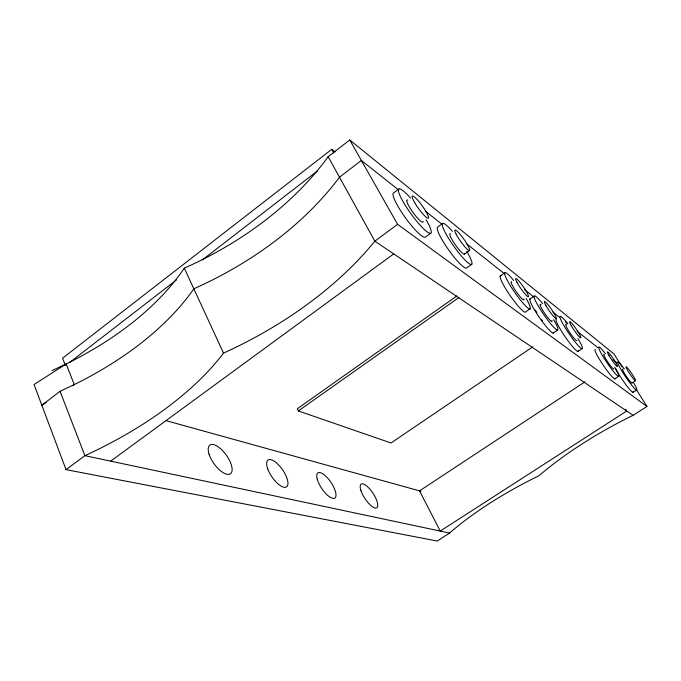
<?xml version="1.0" encoding="UTF-8"?>
<svg xmlns="http://www.w3.org/2000/svg" width="681" height="681" viewBox="0 0 681 681"><rect width="100%" height="100%" fill="white"/><g stroke="black" fill="none" stroke-linecap="round" stroke-linejoin="round"><path stroke-width="1.02" d="M335.069 151.923L331.715 149.335L62.567 358.197L65.504 365.68M636.207 389.345L646.95 406.455L633.109 415.333A127.279 32.39 -29.9 0 0 539.046 475.687A123.491 31.13 -28.6 0 0 449.613 533.061L437.202 541.029L66.031 469.635L34.05 384.535L66.159 363.96A282.802 165.9 -13.6 0 0 184.296 268.135A284.981 192.604 -20.2 0 0 328.157 156.698L349.753 139.971L613.947 353.907L622.059 366.829M69.7 362.437L176.328 280.027M202.351 259.912L317.363 171.016M398.01 189.463L361.364 160.452L339.496 177.205A288.242 189.08 -20.7 0 1 193.838 288.795A285.731 162.733 -14.4 0 1 74.263 384.595L60.064 391.286L41.839 405.255L46.214 402.462M398.989 188.926L393.618 192.953A27.223 4.852 54.1 0 0 405.34 217.682A27.223 4.852 54.1 0 0 425.472 237.09L430.86 233.157M66.031 469.635L84.895 455.674A295.069 151.957 -16.4 0 0 223.53 353.107A298.55 177.069 -22 0 0 374.848 241.168L397.593 224.33L646.95 406.455M110.662 461.148L393.729 253.902M442.539 223.504L437.517 227.173A25.069 4.163 54.6 0 0 449.171 250.642A25.069 4.163 54.6 0 0 466.783 267.846L471.822 264.245M464.527 254.09L469.575 250.472M456.806 295.971L297.299 408.779L298.338 410.941L391.03 442.99L532.848 346.791M298.338 410.941L458.917 297.512M500.195 276.035L504.706 272.86M529.818 299.138L534.083 296.184M530.337 308.655L525.809 311.77A22.09 3.252 55.2 0 1 509.848 295.171A22.09 3.252 55.2 0 1 501.063 275.814M553.151 333.026L557.45 330.115M577.931 351.413L581.991 348.689M584.988 381.803L419.539 490.865L440.249 531.078L626.707 411.018L625.601 409.221M614.892 378.849L618.62 376.406M631.917 383.003L635.467 380.696A8.444 0.877 55.8 0 0 629.244 370.064A8.444 0.877 55.8 0 0 627.584 370.319A8.444 0.877 55.8 0 0 635.467 380.696M633.066 392.324L636.616 390.026M72.509 385.71L74.263 384.595L66.159 363.96L52.071 370.575M449.613 533.061L84.895 455.674L60.064 391.286M165.653 420.535L420.918 491.248M633.109 415.333L374.848 241.168L328.157 156.698M425.497 211.221L442.156 224.407M466.315 243.526L504.621 273.856M524.617 289.68L533.776 296.933M552.929 312.102L559.595 317.38M565.426 321.994L567.928 323.969M577.088 331.221L597.909 347.71M612.9 359.577L617.063 362.871M349.753 139.971L397.593 224.33M331.715 149.335L333.775 153.038M184.296 268.135L223.53 353.107M423.139 221.402A13.629 2.358 54.1 0 1 412.924 212.344A13.629 2.358 54.1 0 1 407.791 200.103M426.161 219.793A27.266 4.716 54.1 0 1 424.501 229.684A27.266 4.716 54.1 0 1 400.011 195.677A27.266 4.716 54.1 0 1 410.532 198.094M464.621 253.332A12.547 2.017 54.6 0 1 455.776 245.424A12.547 2.017 54.6 0 1 450.516 233.711M466.791 251.366A25.103 4.043 54.6 0 1 466.553 261.495A25.103 4.043 54.6 0 1 444.055 230.187A25.103 4.043 54.6 0 1 452.414 231.344M523.893 298.95A11.058 1.575 55.2 0 1 516.836 292.549A11.058 1.575 55.2 0 1 511.542 281.704M526.064 298.346A22.115 3.158 55.2 0 1 525.434 305.812A22.115 3.158 55.2 0 1 506.077 277.908A22.115 3.158 55.2 0 1 513.653 280.47M551.933 320.538A10.368 1.388 55.4 0 1 544.877 313.686A10.368 1.388 55.4 0 1 541.106 304.816M553.644 319.721A20.728 2.775 55.4 0 1 553.636 327.11A20.728 2.775 55.4 0 1 535.445 300.704A20.728 2.775 55.4 0 1 542.595 303.675M553.738 332.558A20.711 2.86 55.4 0 1 539.326 317.414A20.711 2.86 55.4 0 1 530.508 298.823M576.833 340.347A9.764 1.226 55.6 0 1 569.597 332.285A9.764 1.226 55.6 0 1 566.473 324.769M578.007 338.593A19.528 2.452 55.6 0 1 578.62 346.033A19.528 2.452 55.6 0 1 561.485 321.168A19.528 2.452 55.6 0 1 567.588 323.475M578.373 350.894A19.502 2.528 55.6 0 1 565.273 336.984A19.502 2.528 55.6 0 1 556.488 319.125M632.011 382.722A8.436 0.902 55.9 0 1 626.214 376.125A8.436 0.902 55.9 0 1 622.979 369.23M633.594 382.731A16.872 1.805 55.9 0 1 633.126 386.944A16.872 1.805 55.9 0 1 618.74 365.459A16.872 1.805 55.9 0 1 624.332 368.898M633.245 391.737A16.855 1.864 55.9 0 1 626.58 385.574A16.855 1.864 55.9 0 1 615.547 368.523M613.819 368.753A8.87 1.004 55.8 0 1 607.571 361.688A8.87 1.004 55.8 0 1 604.345 354.571M614.671 367.195A17.74 2.009 55.8 0 1 615.615 373.971A17.74 2.009 55.8 0 1 600.106 351.294A17.74 2.009 55.8 0 1 605.358 353.575M615.156 378.27A17.723 2.069 55.8 0 1 603.902 366.131A17.723 2.069 55.8 0 1 595.279 349.438M542.459 320.828A16.821 2.324 55.4 0 1 541.429 319.423M536.875 312.664A16.821 2.324 55.4 0 1 535.309 310.051M414.72 202.725A13.654 2.281 54.1 0 0 428.323 218.167A13.654 2.281 54.1 0 0 417.93 200.41A13.654 2.281 54.1 0 0 414.72 202.725M456.142 234.187A12.564 1.958 54.6 0 0 468.996 250.531A12.564 1.958 54.6 0 0 461.582 236.128A12.564 1.958 54.6 0 0 456.142 234.187M517.1 282.589A11.066 1.532 55.2 0 0 528.107 296.746A11.066 1.532 55.2 0 0 520.974 283.577A11.066 1.532 55.2 0 0 517.1 282.589M545.881 305.437A10.377 1.345 55.4 0 0 556.045 318.589A10.377 1.345 55.4 0 0 549.099 306.041A10.377 1.345 55.4 0 0 545.881 305.437M571.231 325.569A9.772 1.183 55.6 0 0 580.672 337.853A9.772 1.183 55.6 0 0 573.921 325.876A9.772 1.183 55.6 0 0 571.231 325.569M609.027 355.584A8.879 0.97 55.8 0 0 617.412 366.582A8.879 0.97 55.8 0 0 611.002 355.491A8.879 0.97 55.8 0 0 609.027 355.584M267.752 468.954A16.31 6.41 55.4 0 0 286.182 487.085A16.31 6.41 55.4 0 0 277.993 464.289A16.31 6.41 55.4 0 0 267.752 468.954M209.05 454.133A17.655 7.508 54.3 0 0 229.574 474.223A17.655 7.508 54.3 0 0 221.887 449.928A17.655 7.508 54.3 0 0 209.05 454.133M360.87 490.346A14.19 4.818 56.6 0 0 375.963 508.06A14.19 4.818 56.6 0 0 370.081 489.375A14.19 4.818 56.6 0 0 360.87 490.346M317.244 479.126A15.169 5.533 56.1 0 0 333.571 498.441A15.169 5.533 56.1 0 0 328.31 478.862A15.169 5.533 56.1 0 0 317.244 479.126"/></g></svg>
